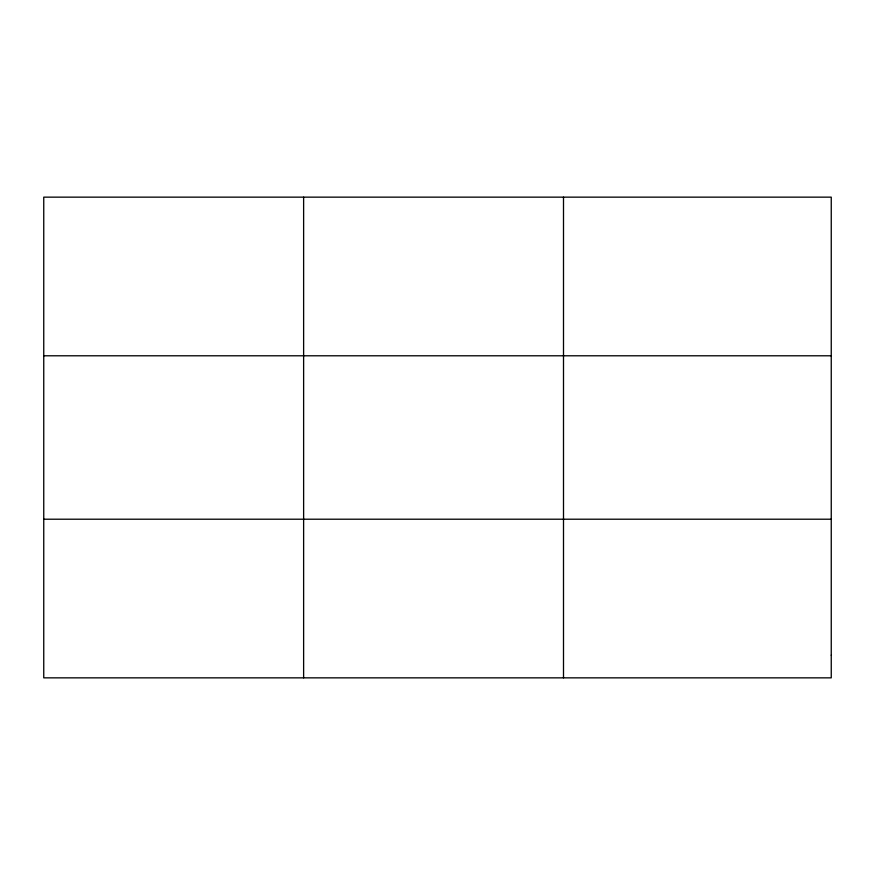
<?xml version="1.0" encoding="UTF-8"?>
<svg xmlns="http://www.w3.org/2000/svg" width="875" height="875" viewBox="0 0 875 875"><rect width="100%" height="100%" fill="white"/><g stroke="black" fill="none" stroke-linecap="round" stroke-linejoin="round"><path stroke-width="1.31" d="M303.625 677.852L303.625 197.148M563.5 677.852L563.5 197.148M43.75 355.786L831.25 355.786M43.75 519.214L831.25 519.214M831.25 655.189L831.25 677.852L43.75 677.852L43.75 197.148L831.25 197.148L831.25 655.189"/></g></svg>
